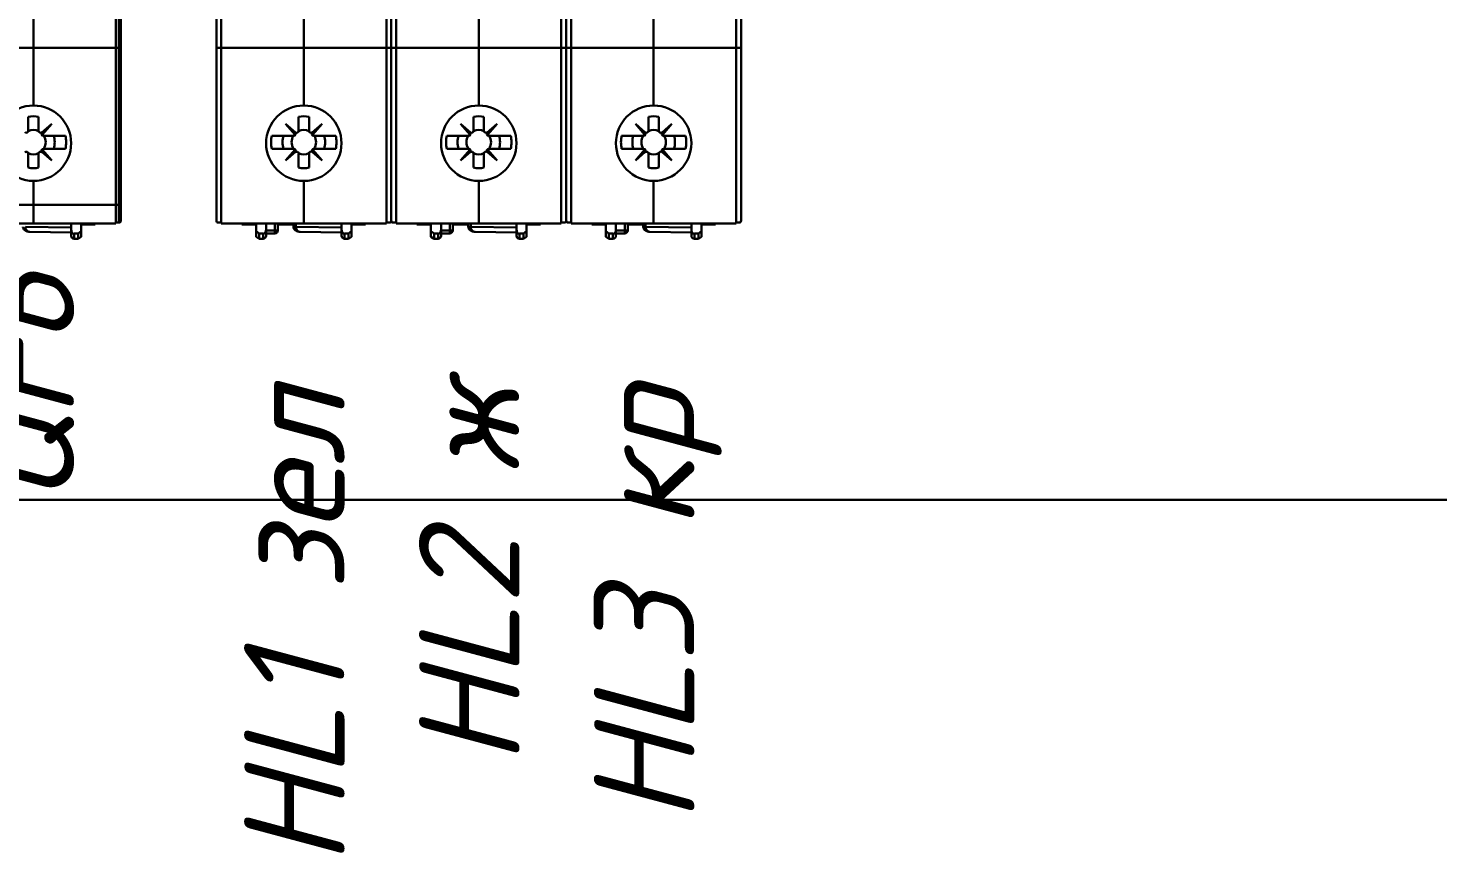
# Model space of a CAD drawing. Header units: millimetres. Extents: x 0 to 53000, y -591 to 24400.
# Drawn here: x 26252.1 to 26392.3, y 2819.8 to 2901.9 of the extents above; entities that cross this region are included whole.
import ezdxf
from ezdxf.enums import TextEntityAlignment as Align

# ---------------------------------------------------------------- set-up
doc = ezdxf.new("R2010")
doc.units = ezdxf.units.MM
for name, color, linetype, lineweight in [('КК перф 40х60', 6, 'Continuous', 30), ('Основная', 7, 'Continuous', 30), ('Перемычка', 6, 'Continuous', 140)]:
    doc.layers.add(name, color=color, linetype=linetype, lineweight=lineweight)
doc.styles.add('текст', font='isocpeui.ttf')

# ---------------------------------------------------------------- blocks, each defined once
blk = doc.blocks.new('1P Автоматический выключатель')
at = {"layer": 'Основная'}
blk.add_line((16.91, -42.5), (16.91, 42.5), dxfattribs=at)
at = {"layer": 'Основная', "linetype": 'Continuous'}
for p, q in [((17.4, -42.2), (17.4, 42.2)), ((16.91, -42.5), (16.91, -5.74)), ((17.2, -42.4), (17.2, -6.45)), ((8.7, -30.75), (8.7, -7.93)), ((16.91, -25), (0.49, -25)), ((17.2, -25), (16.91, -25)), ((8.18, -33.26), (8.18, -31.88)), ((9.22, -33.26), (9.22, -31.88)), ((9.49, -33.53), (9.6, -33.64)), ((10.52, -32.58), (9.51, -33.45)), ((9.6, -33.64), (10.52, -32.58)), ((9.69, -33.75), (11.88, -33.75)), ((11.88, -35.05), (9.7, -35.05)), ((8.18, -36.92), (8.18, -35.54)), ((9.22, -35.54), (9.22, -36.92)), ((9.6, -35.16), (9.5, -35.27)), ((9.53, -35.36), (10.52, -36.22)), ((10.52, -36.22), (9.6, -35.16)), ((8.7, -42.5), (8.7, -38.25)), ((16.91, -40.64), (0.49, -40.64)), ((17.2, -40.63), (16.91, -40.63)), ((16.91, -42.5), (0.49, -42.5)), ((7.9, -42.81), (12.45, -42.88)), ((8.33, -43.31), (12.45, -43.38)), ((12.45, -42.5), (12.45, -43.7)), ((13.15, -43.5), (13.45, -43.26)), ((13.45, -43.83), (13.45, -42.5)), ((14.85, -42.6), (13.45, -42.6)), ((14.55, -42.6), (14.55, -42.5)), ((14.85, -42.6), (14.85, -42.5)), ((17.2, -42.4), (16.91, -42.4)), ((13.15, -43.5), (12.75, -43.5)), ((12.75, -43.5), (12.75, -44)), ((13.15, -44), (12.75, -44)), ((13.15, -44), (13.15, -43.5)), ((13.15, -44), (13.45, -43.83))]:
    blk.add_line(p, q, dxfattribs=at)
blk.add_lwpolyline([(7.66, -42.81), (7.66, -42.83), (7.66, -42.88), (7.68, -42.93), (7.7, -42.98), (7.72, -43.03), (7.76, -43.08), (7.8, -43.12), (7.85, -43.16), (7.9, -43.2), (7.96, -43.23), (8.02, -43.26), (8.09, -43.28), (8.16, -43.3), (8.23, -43.31), (8.31, -43.31), (8.33, -43.31)], dxfattribs=at)
blk.add_circle((8.7, -34.5), 3.75, dxfattribs=at)
for centre, radius, start, end in [((8.7, -34.4), 2.58, 78.463, 101.537), ((7.99, -33.26), 0.2, 225.573, 0), ((8.7, -34.4), 1.22, 65.0308, 114.9692), ((9.41, -33.26), 0.2, 180, 313.0821), ((9.69, -33.55), 0.2, 133.0821, 270), ((9.7, -35.25), 0.2, 90, 225.4387), ((8.7, -34.4), 1.22, 0, 32.1939), ((8.7, -34.4), 1.22, 327.8061, 0), ((8.7, -34.4), 2.12, 342.1391, 17.8609), ((8.7, -34.4), 3.25, 348.463, 11.537), ((7.99, -35.54), 0.2, 0, 134.427), ((8.7, -34.4), 1.22, 245.0308, 294.9692), ((9.41, -35.54), 0.2, 45.4387, 180), ((8.7, -34.4), 2.58, 258.463, 281.537), ((17.2, -42.2), 0.2, 270, 0), ((12.75, -43.7), 0.3, 180, 270)]:
    blk.add_arc(centre, radius, start, end, dxfattribs=at)
blk.add_ellipse((12.75, -43.08), major_axis=(0, -0.424), ratio=0.707107, start_param=-1.570796, end_param=0, dxfattribs=at)
for points, knots in [([(17.4, -24.99), (17.4, -24.99), (17.4, -24.99), (17.4, -24.99), (17.39, -24.99), (17.38, -24.99), (17.38, -24.99), (17.37, -24.99), (17.35, -24.99), (17.34, -24.99), (17.31, -25), (17.28, -25), (17.24, -25), (17.21, -25), (17.2, -25)], [0, 0, 0, 0, 0.005895, 0.020644, 0.044651, 0.077778, 0.119734, 0.170138, 0.228512, 0.294299, 0.445542, 0.618083, 0.805291, 1, 1, 1, 1]), ([(17.4, -40.62), (17.4, -40.62), (17.4, -40.62), (17.4, -40.62), (17.39, -40.62), (17.38, -40.62), (17.36, -40.63), (17.34, -40.63), (17.31, -40.63), (17.28, -40.63), (17.24, -40.63), (17.21, -40.63), (17.2, -40.63)], [0, 0, 0, 0, 0.008294, 0.024077, 0.048626, 0.082035, 0.174467, 0.298258, 0.448803, 0.620399, 0.806493, 1, 1, 1, 1]), ([(7.9, -42.81), (7.9, -42.84), (7.91, -42.92), (7.94, -43.02), (7.99, -43.11), (8.04, -43.19), (8.11, -43.24), (8.18, -43.28), (8.25, -43.31), (8.3, -43.31), (8.33, -43.31)], [0, 0, 0, 0, 0.154622, 0.302409, 0.439693, 0.566093, 0.683071, 0.7928, 0.897644, 1, 1, 1, 1])]:
    blk.add_open_spline(points, degree=3, knots=knots, dxfattribs=at)
at = {"layer": 'Основная', "style": 'текст'}
blk.add_attdef('№', text='', height=20, dxfattribs=at).set_placement((7.75, -58.95), align=Align.MIDDLE_CENTER)
blk = doc.blocks.new('1P Лампа Din')
at = {"layer": 'Основная'}
blk.add_line((16.91, -42.5), (16.91, 42.5), dxfattribs=at)
at = {"layer": 'Основная', "color": 7, "linetype": 'Continuous'}
for p, q in [((17.4, -42.2), (17.4, 42.2)), ((8.7, -30.75), (8.7, -5)), ((0, -6.61), (0, -42.2)), ((0.49, -42.5), (0.49, -5.74)), ((16.91, -42.5), (16.91, -5.74)), ((0.2, -25), (0.49, -25)), ((16.91, -25), (0.49, -25)), ((17.2, -25), (16.91, -25)), ((8.18, -33.26), (8.18, -31.88)), ((9.22, -33.26), (9.22, -31.88)), ((7.87, -33.44), (6.88, -32.58)), ((6.88, -32.58), (7.8, -33.64)), ((7.8, -33.64), (7.9, -33.53)), ((9.49, -33.53), (9.6, -33.64)), ((10.52, -32.58), (9.51, -33.45)), ((9.6, -33.64), (10.52, -32.58)), ((5.51, -33.75), (7.7, -33.75)), ((7.7, -35.05), (5.51, -35.05)), ((9.69, -33.75), (11.88, -33.75)), ((11.88, -35.05), (9.7, -35.05)), ((7.8, -35.16), (6.88, -36.22)), ((6.88, -36.22), (7.87, -35.36)), ((7.9, -35.27), (7.8, -35.16)), ((8.18, -36.92), (8.18, -35.54)), ((9.22, -35.53), (9.22, -36.92)), ((9.6, -35.16), (9.5, -35.27)), ((9.53, -35.36), (10.52, -36.22)), ((10.52, -36.22), (9.6, -35.16)), ((8.7, -42.5), (8.7, -38.25)), ((0.2, -42.4), (0.49, -42.4)), ((16.91, -42.5), (0.49, -42.5)), ((2.55, -42.6), (2.55, -42.5)), ((2.55, -42.6), (3.95, -42.6)), ((3.95, -43.83), (3.95, -42.5)), ((4.25, -43.5), (3.95, -43.26)), ((4.95, -43.7), (4.95, -42.5)), ((6.12, -42.5), (6.12, -43.18)), ((7.66, -42.6), (6.12, -42.6)), ((7.66, -42.5), (7.66, -42.81)), ((8.33, -43.31), (12.45, -43.38)), ((12.45, -42.5), (12.45, -43.7)), ((13.15, -43.5), (13.45, -43.26)), ((13.45, -43.83), (13.45, -42.5)), ((14.85, -42.6), (13.45, -42.6)), ((14.85, -42.6), (14.85, -42.5)), ((17.2, -42.4), (16.91, -42.4)), ((4.25, -44), (3.95, -43.83)), ((4.65, -43.5), (4.25, -43.5)), ((4.25, -44), (4.25, -43.5)), ((4.65, -44), (4.25, -44)), ((5.82, -43.48), (4.95, -43.49)), ((13.15, -43.5), (12.75, -43.5)), ((13.15, -44), (12.75, -44)), ((13.15, -44), (13.15, -43.5)), ((13.15, -44), (13.45, -43.83))]:
    blk.add_line(p, q, dxfattribs=at)
at = {"layer": 'Основная', "color": 9, "linetype": 'Continuous'}
for p, q in [((2.85, -42.6), (2.85, -42.5)), ((5.82, -43.18), (4.95, -43.19)), ((5.82, -42.5), (5.82, -43.18)), ((5.82, -43.18), (6.12, -43.18)), ((5.82, -43.48), (5.82, -43.18)), ((6.5, -42.6), (6.5, -42.5)), ((7.9, -42.81), (7.66, -42.81)), ((7.9, -42.5), (7.9, -42.81)), ((7.9, -42.81), (12.45, -42.88)), ((14.55, -42.6), (14.55, -42.5)), ((4.65, -44), (4.65, -43.5)), ((12.75, -43.5), (12.75, -44))]:
    blk.add_line(p, q, dxfattribs=at)
at = {"layer": 'Основная', "color": 7, "linetype": 'Continuous'}
blk.add_lwpolyline([(7.66, -42.81), (7.66, -42.83), (7.66, -42.88), (7.68, -42.93), (7.7, -42.98), (7.72, -43.03), (7.76, -43.08), (7.8, -43.12), (7.85, -43.16), (7.9, -43.2), (7.96, -43.23), (8.02, -43.26), (8.09, -43.28), (8.16, -43.3), (8.23, -43.31), (8.31, -43.31), (8.33, -43.31)], dxfattribs=at)
blk.add_circle((8.7, -34.5), 3.75, dxfattribs=at)
for centre, radius, start, end in [((8.7, -34.4), 2.58, 78.463, 101.537), ((7.7, -33.55), 0.2, 270, 45.573), ((7.99, -33.26), 0.2, 225.573, 0), ((8.7, -34.4), 1.22, 65.0308, 114.9692), ((9.41, -33.26), 0.2, 180, 313.0821), ((9.69, -33.55), 0.2, 133.0821, 270), ((8.7, -34.4), 3.25, 168.4677, 191.5323), ((8.7, -34.4), 2.12, 162.1391, 197.8609), ((8.7, -34.4), 1.22, 147.8061, 212.1939), ((7.7, -35.25), 0.2, 314.427, 90), ((9.7, -35.25), 0.2, 90, 225.4387), ((8.7, -34.4), 1.22, 0, 32.1939), ((8.7, -34.4), 1.22, 327.8061, 0), ((8.7, -34.4), 2.12, 342.1391, 17.8609), ((8.7, -34.4), 3.25, 348.463, 11.537), ((7.99, -35.54), 0.2, 0, 134.427), ((8.7, -34.4), 1.22, 245.0308, 294.9692), ((9.41, -35.53), 0.2, 45.4387, 180), ((8.7, -34.4), 2.58, 258.463, 281.537), ((0.2, -42.2), 0.2, 180, 270), ((5.82, -43.18), 0.3, 270.5773, 0.0001), ((17.2, -42.2), 0.2, 270, 0), ((4.65, -43.7), 0.3, 270, 0), ((12.75, -43.7), 0.3, 180, 270)]:
    blk.add_arc(centre, radius, start, end, dxfattribs=at)
for centre, major_axis, start_param, end_param in [((4.65, -43.08), (0, 0.424), 3.141593, 4.712389), ((12.75, -43.08), (0, -0.424), -1.570796, 0)]:
    blk.add_ellipse(centre, major_axis=major_axis, ratio=0.707107, start_param=start_param, end_param=end_param, dxfattribs=at)
for points, knots in [([(0, -24.99), (0, -24.99), (0, -24.99), (0, -24.99), (0.01, -24.99), (0.02, -24.99), (0.02, -24.99), (0.03, -24.99), (0.05, -24.99), (0.06, -24.99), (0.09, -25), (0.12, -25), (0.16, -25), (0.19, -25), (0.2, -25)], [0, 0, 0, 0, 0.005895, 0.020644, 0.044651, 0.077778, 0.119734, 0.170138, 0.228512, 0.294299, 0.445542, 0.618083, 0.805291, 1, 1, 1, 1]), ([(17.4, -24.99), (17.4, -24.99), (17.4, -24.99), (17.4, -24.99), (17.39, -24.99), (17.38, -24.99), (17.38, -24.99), (17.37, -24.99), (17.35, -24.99), (17.34, -24.99), (17.31, -25), (17.28, -25), (17.24, -25), (17.21, -25), (17.2, -25)], [0, 0, 0, 0, 0.005889, 0.020641, 0.044648, 0.077774, 0.119731, 0.170135, 0.228509, 0.294297, 0.44554, 0.618082, 0.805291, 1, 1, 1, 1])]:
    blk.add_open_spline(points, degree=3, knots=knots, dxfattribs=at)
at = {"layer": 'Основная', "color": 9, "linetype": 'Continuous'}
blk.add_open_spline([(7.9, -42.81), (7.9, -42.84), (7.91, -42.92), (7.94, -43.02), (7.99, -43.11), (8.04, -43.19), (8.11, -43.24), (8.18, -43.28), (8.25, -43.31), (8.3, -43.31), (8.33, -43.31)], degree=3, knots=[0, 0, 0, 0, 0.154622, 0.302409, 0.439693, 0.566093, 0.683071, 0.7928, 0.897644, 1, 1, 1, 1], dxfattribs=at)
at = {"layer": 'Основная', "style": 'текст'}
blk.add_attdef('№', text='', height=20, dxfattribs=at).set_placement((7.75, -58.95), align=Align.MIDDLE_CENTER)

msp = doc.modelspace()

# ---------------------------------------------------------------- linework, layer by layer
at = {"layer": 'КК перф 40х60'}
msp.add_line((25979.8403, 2855), (26449.8403, 2855), dxfattribs=at)

# ---------------------------------------------------------------- block references
at = {"layer": 'Основная'}
ref = msp.add_blockref('1P Автоматический выключатель', (26243.90884, 2924.99999), dxfattribs=at)
ref.add_attrib('№', 'QF6', dxfattribs={"layer": '0', "height": 10, "rotation": 90, "style": 'текст'}).set_placement((26251.66224, 2866.05418), align=Align.MIDDLE_CENTER)
at = {"layer": 'Перемычка'}
ref = msp.add_blockref('1P Лампа Din', (26270.80884, 2924.99999), dxfattribs=at)
ref.add_attrib('№', 'HL1 зел', dxfattribs={"layer": 'Основная', "height": 10, "rotation": 90, "style": 'текст'}).set_placement((26278.56224, 2866.05418), align=Align.MIDDLE_RIGHT)
ref = msp.add_blockref('1P Лампа Din', (26288.20884, 2924.99999), dxfattribs=at)
ref.add_attrib('№', 'HL2 ж', dxfattribs={"layer": 'Основная', "height": 10, "rotation": 90, "style": 'текст'}).set_placement((26295.96224, 2866.05418), align=Align.MIDDLE_RIGHT)
ref = msp.add_blockref('1P Лампа Din', (26305.60884, 2924.99999), dxfattribs=at)
ref.add_attrib('№', 'HL3 кр', dxfattribs={"layer": 'Основная', "height": 10, "rotation": 90, "style": 'текст'}).set_placement((26313.36224, 2866.05418), align=Align.MIDDLE_RIGHT)

doc.saveas('drawing.dxf')
